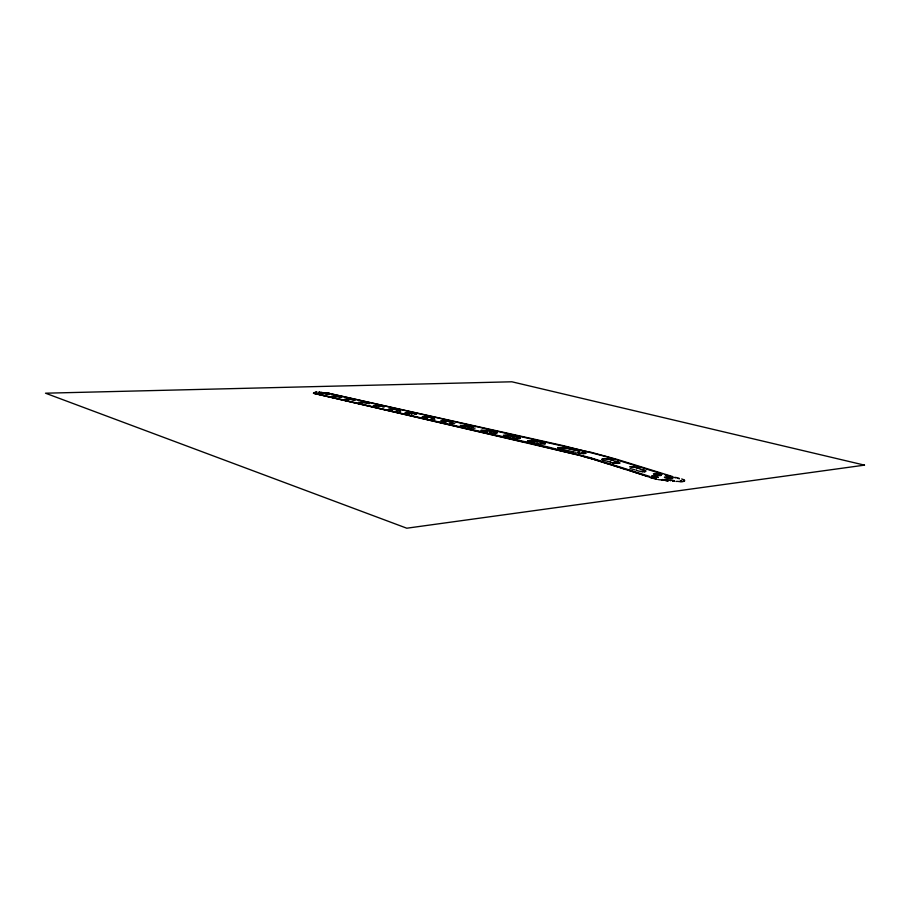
<?xml version="1.0" encoding="UTF-8"?>
<svg xmlns="http://www.w3.org/2000/svg" width="910" height="910" viewBox="0 0 910 910"><rect width="100%" height="100%" fill="white"/><g stroke="black" fill="none" stroke-linecap="round" stroke-linejoin="round"><path stroke-width="1.36" d="M684.593 480.867L684.513 481.015A10.806 2.002 8.4 0 1 684.4 481.117M528.721 441.259L537.435 441.634M482.107 430.623L490.41 430.976M619.778 463.236L615.126 463.247L615.752 463.326M461.165 425.834L469.276 426.187M389.389 409.443L390.674 409.25M373.942 405.928L374.829 405.758A6.154 0.978 5.9 0 1 375.568 405.758A7.871 1.251 5.9 0 1 378.867 405.928A6.575 1.046 5.9 0 1 380.721 406.133L381.267 406.247M585.881 453.362L585.176 453.498M651.492 476.066L658.362 477.397M557.716 447.538L564.917 447.777L579.602 450.985M684.036 481.117L683.99 481.128A9.236 1.706 8.4 0 1 682.216 481.413L681.215 481.447M527.629 440.69L532.885 440.69L538.663 441.907A4.436 0.762 7.1 0 1 540.745 442.635A4.914 0.853 7.1 0 1 541.7 442.863L542.133 442.931M503.48 435.196L508.883 435.219L514.662 436.47A4.072 0.694 6.9 0 1 516.197 436.936L516.516 437.13A5.119 0.876 6.9 0 1 517.38 437.335L517.756 437.38M559.309 448.152L566.782 448.346M545.101 444.069L540.654 444A6.12 1.058 7.1 0 1 538.834 443.739L538.709 443.716M481.14 430.1L489.239 430.566M454.807 423.446L454.045 423.56M460.244 425.345L468.047 425.778M440.633 420.886L448.334 421.307M422.24 416.689L428.883 416.951A4.914 0.808 6.2 0 1 429.838 417.121M681.362 480.685L681.135 480.742A7.234 1.342 8.4 0 1 680.828 480.787M404.961 412.742L412.059 413.106A4.664 0.762 6.1 0 1 412.548 413.197L415.347 414.118M388.65 409.022L395.611 409.375A4.266 0.682 6 0 1 395.93 409.443L398.58 410.194M373.248 405.507L379.481 405.758M324.062 392.699L325.484 392.824A28.369 4.209 5.5 0 0 327.714 393.086L563.392 445.684M602.158 458.845L602.295 458.822A5.403 0.967 7.7 0 1 602.67 458.788A5.335 0.955 7.7 0 1 603.011 458.765M358.688 402.186L365.251 402.516A3.97 0.626 5.8 0 1 365.752 402.607L367.959 403.244M319.922 393.564L321.674 393.473A10.499 1.615 5.5 0 1 322.777 393.484A4.823 0.739 5.5 0 1 325.587 393.689M644.337 471.789L644.439 471.778A4.402 0.808 8 0 1 643.768 471.789A4.334 0.796 8 0 1 642.392 471.698M344.89 399.046L351.328 399.353A3.731 0.58 5.7 0 1 351.806 399.445L353.717 399.934M331.82 396.055L340.26 396.953M319.399 393.222L325.462 393.507M400.639 411.229L396.294 411.013M602.602 458.788L602.67 458.788A5.085 0.91 7.7 0 1 603.614 458.754L603.762 458.754A6.006 1.081 7.7 0 1 611.133 459.925M505.687 435.446L506.278 435.412A5.835 1.001 6.9 0 1 512.626 436.015M682.09 481.617L682.159 481.617A9.339 1.729 8.4 0 0 683.478 481.458M584.482 453.578L582.775 453.51L583.992 453.578M681.761 481.64L681.567 481.64A9.782 1.809 8.4 0 1 680.93 481.652L680.726 481.652M629.572 466.796L630.107 466.796A5.619 1.024 8 0 1 630.744 466.796L631.221 466.819M315.076 392.164L315.406 392.153M360.121 402.459L366.537 402.902M407.327 412.958L408.215 412.981A8.372 1.365 6.1 0 1 410.603 413.14A7.769 1.263 6.1 0 1 411.786 413.254L412.378 413.333A3.538 0.569 6.1 0 1 413.345 413.515M315.998 392.142L317.146 392.199M316.066 392.142L316.646 392.153M680.714 481.652L680.248 481.629A31.497 5.756 8.3 0 1 679.452 481.595A40.95 7.439 8.2 0 1 678.655 481.561L678.883 481.367M318.762 392.221L319.455 392.312M677.711 481.31L677.074 481.47M656.645 477.659L656.69 477.659A3.742 0.694 8.2 0 1 653.391 477.079L651.492 476.362M319.08 392.244L319.342 392.255M604.285 458.515L605.195 458.583A5.881 1.058 7.7 0 1 607.254 458.856L611.327 459.721A5.403 0.967 7.7 0 1 611.713 459.823L613.351 460.312M676.562 481.435L675.903 481.39M631.62 466.853L632.587 466.932A6.666 1.217 8 0 1 636.647 467.592L639.628 468.445M674.173 480.594L673.457 480.537M325.484 392.824A27.914 4.141 5.5 0 0 328.135 393.029L328.521 393.075M673.878 481.253L673.229 481.208M582.718 453.521L579.738 453.146M673.286 481.015L672.661 480.969M672.899 481.174L674.356 481.094M671.114 480.366L672.638 480.491M328.18 393.04L328.863 393.131M672.479 480.48L673.264 480.537M670.408 480.787L670.784 480.332L668.793 480.173M668.122 480.116L665.255 479.832M325.063 392.87L323.88 392.756M668.44 480.798L667.826 480.742M323.641 392.733L322.527 392.563M616.115 463.361L618.8 463.383A6.074 1.092 7.8 0 0 616.252 461.711A5.779 1.035 7.8 0 0 615.217 461.484L614.864 461.415M668.213 480.594L667.485 480.719M582.059 453.453L580.899 453.316M667.667 480.537L666.928 480.662M667.258 480.696L667.849 480.548M322.026 392.506L321.264 392.438M667.292 480.503L666.473 480.616M666.928 480.469L665.858 480.548M321.002 392.415L322.151 392.585M666.564 480.423L665.745 480.537M320.752 392.381L320.502 392.358A4.994 0.762 5.5 0 0 319.922 392.301M666.188 480.389L665.176 480.48M664.857 480.241L664.22 480.378M664.584 480.218L663.765 480.321M663.424 480.287L663.993 480.15M535.114 442.851L533.749 442.658M663.037 479.581L662.378 479.49M662.241 480.15L662.946 480.025M662.707 479.991L662.059 480.116M661.934 480.105L661.297 479.809M409.602 414.141L408.272 413.936A3.856 0.626 6.1 0 1 407.885 413.857M427.268 418.19L426.494 418.077M446.048 422.49L444.66 422.274A3.776 0.626 6.4 0 1 444.091 422.172L442.385 421.785M466.079 427.086L464.623 426.858M487.498 431.988L486.611 431.863M510.328 437.221L507.905 436.811M325.746 393.723L326.781 393.893M338.27 396.555L339.35 396.749M430.896 418.941L431.26 418.987A4.63 0.762 6.3 0 0 434.912 419.226M660.455 479.911L658.51 479.604A7.871 1.467 8.2 0 1 658.021 479.513L657.828 479.479M609.256 461.643L608.415 461.507M449.756 423.275L450.268 423.343A4.709 0.785 6.4 0 0 453.783 423.582M614.796 463.224L612.566 462.792M334.402 396.965L333.902 396.885M347.734 400.025L347.085 399.911M575.552 452.259L573.243 451.815M361.679 403.221L360.929 403.096M376.478 406.622L375.671 406.474M641.516 469.594L640.583 469.446A7.064 1.285 8 0 0 638.524 468.388L637.25 467.967M392.233 410.217L391.721 410.137A3.708 0.592 6 0 1 391.22 410.046L391.232 410.046M469.617 427.848L470.515 427.984A4.869 0.819 6.6 0 0 473.53 428.223L473.632 428.212A3.56 0.592 6.6 0 0 475.156 428.075M533.681 442.647L531.861 442.305M379.595 405.78L380.005 405.849A4.163 0.66 5.9 0 1 380.516 405.951L382.837 406.622M583.105 452.145L581.899 451.94M614.534 463.19L613.454 462.962M486.361 431.818L485.758 431.715A4.755 0.808 6.7 0 1 485.269 431.613L485.144 431.59M634.998 469.81L630.095 468.536M325.552 393.529L326.121 393.632M469.287 427.791L469.128 427.768A3.845 0.648 6.6 0 1 468.65 427.666L468.525 427.643M513.376 437.926A4.743 0.808 6.9 0 0 513.911 438.028L513.979 438.04A5.551 0.955 6.9 0 0 514.457 438.12L514.969 438.199A5.619 0.967 6.9 0 0 517.164 438.438M579.488 453.1L577.338 452.634A4.675 0.83 7.5 0 1 576.951 452.52M608.289 461.484L603.956 460.369A7.36 1.319 7.7 0 1 603.091 460.062M490.774 432.728L490.752 432.716A4.266 0.728 6.7 0 1 490.206 432.614L489.887 432.546M464.555 426.847L464.589 426.847A4.584 0.762 6.5 0 1 463.975 426.733L463.759 426.676M579.329 453.078L578.453 452.896M615.854 461.484L614.409 461.325A6.597 1.183 7.7 0 0 612.453 460.312L611.247 459.925M640.674 469.48L641.186 469.583A6.324 1.16 8 0 1 644.906 470.766A6.609 1.206 8 0 1 645.327 471.38M538.208 443.614L537.253 443.409M583.082 451.963L585.915 452.941M656.736 479.263L655.917 479.081M567.885 448.539L577.293 450.655A20.566 3.663 7.4 0 1 579.852 451.258M430.043 417.155L433.069 418.134M448.607 421.364L451.906 422.399M468.411 425.846L471.846 426.87M493.629 431.943L493.686 431.954A5.312 0.899 6.7 0 1 494.483 432.136M613.238 462.94L612.737 462.837M489.546 430.635L491.957 431.329M396.851 409.773L395.463 409.557A7.883 1.263 6 0 0 390.902 409.25M425.129 417.826L425.357 417.872A4.129 0.671 6.2 0 0 425.903 417.974M407.566 413.788L406.304 413.504M463.702 426.665L462.2 426.324M563.415 445.695L606.981 456.843L659.227 473.052M327.714 393.086L586.37 451.394M655.826 479.07L655.211 478.922M326.28 393.666L327.634 394.098M320.001 393.712L320.855 393.905M332.514 396.578L333.413 396.783M345.698 399.604L346.653 399.82M359.598 402.789L360.61 403.016M374.294 406.156L375.352 406.406M389.833 409.727L390.959 409.989M423.787 417.519L425.061 417.804M483.358 431.181L484.905 431.533M506.005 436.379L507.666 436.754M530.496 441.987L531.724 442.271M573.209 451.804L560.776 448.937M431.715 417.531L432.83 417.895M381.882 406.258L382.678 406.508M397.534 409.796L398.421 410.08M414.118 413.549L415.108 413.868M339.771 396.726L340.363 396.908M353.615 399.979L351.112 399.501A5.255 0.819 5.7 0 0 346.198 399.308M367.083 402.902L367.799 403.13M524.615 442.01L579.397 455.409M314.257 393.495L523.5 441.953M678.109 478.433L677.529 478.285M588.508 451.576L616.696 459.277L672.706 476.59M586.529 451.428L587.86 451.758M679.156 478.273L678.382 478.08M654.961 478.865L654.597 478.774A7.132 1.331 8.2 0 1 654.119 478.637L650.752 477.636M677.154 477.773L675.47 477.329M675.812 477.852L673.639 477.284M560.025 448.755L557.716 447.947M612.055 462.667L611.463 462.496M574.904 454.01L589.737 458.299M574.904 454.226L313.518 393.177L548.571 447.117L591.011 457.878M529.472 441.737L529.085 441.634M678.61 478.558L679.463 478.796M579.238 455.159L591.807 458.902M670.477 476.419L667.178 475.475M590.692 457.787L649.717 476.453M589.794 458.105L594.935 459.63M666.541 475.293L665.892 475.1M655.484 478.194L651.298 476.942M654.768 474.838L655.12 474.94A3.867 0.717 8.2 0 0 660.785 475.509A4.334 0.796 8.2 0 0 658.396 474.03A4.038 0.739 8.2 0 0 657.361 473.848L657.111 473.814A3.686 0.682 8.2 0 0 656.224 473.712M653.915 478.364L650.525 477.568M665.733 475.054L665.096 474.861M591.841 458.708L594.219 459.413M595.151 459.686L612.339 465.26M594.162 459.607L606.686 463.474M650.195 477.477L649.274 476.976M662.469 474.064L659.284 473.063M648.648 476.783L645.69 476.078M528.664 441.509L527.652 441.111M504.356 435.947L503.469 435.583M647.51 476.43L617.742 466.773M606.868 463.531L609.791 464.453M609.95 464.282L613.977 465.784M481.834 430.783L481.174 430.521M612.487 465.09L616.718 466.671M614.113 465.613L625.625 469.549M645.008 475.634L645.816 475.885M681.658 478.967L681.863 479.035A7.485 1.388 8.4 0 1 682.25 479.161A11.113 2.059 8.4 0 1 682.728 479.331A12.49 2.321 8.4 0 1 682.989 479.433L683.251 479.536M616.787 466.466L617.606 466.728M644.553 475.486L637.956 473.348M627.001 469.776L630.948 471.061M635.999 472.711L637.239 473.109M544.351 443.227L545.17 443.579M631.187 471.141L635.635 472.586M327.873 394.269L328.26 394.417A5.096 0.785 5.5 0 1 329.124 394.61M340.579 397.158L340.943 397.295A5.096 0.785 5.6 0 1 341.819 397.488M353.922 400.173L354.297 400.32A5.039 0.785 5.7 0 1 355.184 400.514M368.015 403.38L368.391 403.517A4.96 0.785 5.8 0 1 369.278 403.721M602.852 459.971L602.704 459.903A9.316 1.661 7.7 0 1 601.692 459.482M636.556 470.334L636.636 470.368A6.086 1.115 8 0 1 636.158 470.129M313.415 393.154L314.03 393.427M610.041 461.984L610.303 462.098A6.632 1.194 7.8 0 0 610.564 462.2L610.712 462.257A6.734 1.206 7.8 0 0 610.997 462.348L610.894 462.291A6.199 1.115 7.8 0 1 610.599 462.178A6.415 1.149 7.8 0 1 610.201 462.018M684.32 480.082L684.434 480.15A5.346 0.99 8.4 0 1 684.604 480.355L684.627 480.4M398.625 410.285L398.978 410.455A4.664 0.751 6 0 1 399.911 410.672M382.871 406.713L383.269 406.895A4.618 0.739 5.9 0 1 384.168 407.1M471.971 426.961L471.926 426.915A4.982 0.83 6.5 0 0 471.63 426.676M619.881 462.86L618.584 462.166A5.835 1.046 7.8 0 0 616.639 461.643M319.99 393.7A3.742 0.569 5.5 0 1 319.41 393.552M468.172 427.563A3.674 0.614 6.5 0 1 467.808 427.484M520.338 438.324A4.084 0.705 6.9 0 1 517.21 438.449M517.483 437.107A4.084 0.705 6.9 0 1 520.395 437.972M513.968 438.028A4.254 0.728 6.9 0 1 511.898 437.562M654.745 474.827A4.709 0.864 8.2 0 1 654.017 474.576M653.403 473.803A3.924 0.717 8.2 0 1 656.292 473.7M666.552 477.011A4.209 0.785 8.3 0 1 672.683 478.148M672.251 478.683A4.141 0.762 8.3 0 1 666.052 478.125A4.141 0.762 8.3 0 1 665.87 476.885A5.858 1.081 8.3 0 1 670.465 477.613M642.824 469.844A5.756 1.058 8 0 1 646.089 471.096M645.361 471.71A5.005 0.91 8 0 1 644.849 471.767M642.403 471.733A5.96 1.092 8 0 1 636.784 470.379M491.013 432.762A4.903 0.83 6.7 0 1 489.739 432.512M496.792 433.069A3.833 0.648 6.7 0 1 494.756 433.16A5.369 0.91 6.7 0 1 491.263 432.796M494.414 431.875A3.833 0.648 6.7 0 1 494.926 431.966M496.689 432.443A3.833 0.648 6.7 0 1 496.905 432.546M683.33 479.57A9.202 1.706 8.4 0 1 683.945 479.854M684.138 481.265A9.191 1.706 8.4 0 1 683.933 481.344M540.574 442.51A4.743 0.819 7.1 0 1 542.804 442.84M543.645 443.034A4.129 0.717 7.1 0 1 544.043 443.136L544.316 443.341A4.163 0.717 7.1 0 1 544.851 443.488M537.105 443.363A4.311 0.751 7.1 0 1 536.513 443.193M681.476 480.662A7.451 1.376 8.4 0 1 680.316 480.833M333.003 396.339A5.13 0.796 5.6 0 1 337.997 396.533M584.652 452.486A4.755 0.842 7.5 0 1 585.176 452.634M652.641 475.941A5.073 0.944 8.2 0 1 655.871 476.544M655.871 476.544A5.437 1.012 8.2 0 1 657.987 477.261A4.47 0.83 8.2 0 1 658.283 477.454M661.092 475.168A5.198 0.955 8.2 0 0 658.76 474.258A4.869 0.899 8.2 0 0 658.158 474.121A5.051 0.933 8.2 0 0 655.075 473.632M670.511 477.636A4.789 0.887 8.3 0 1 672.695 478.341M319.603 392.324A3.947 0.603 5.5 0 1 320.07 392.369M630.835 466.784A6.268 1.137 8 0 1 637.182 467.979M496.894 433.012A3.72 0.637 6.7 0 1 494.767 433.16M491.946 431.329A3.924 0.66 6.7 0 1 493.152 431.67M423.013 417.133A4.197 0.694 6.2 0 1 425.573 416.951A8.418 1.388 6.2 0 1 429.099 417.189L429.6 417.246A3.89 0.637 6.2 0 1 430.851 417.485M445.058 421.148A8.702 1.445 6.4 0 1 447.538 421.375M447.959 421.432A4.232 0.705 6.4 0 1 449.46 421.694M441.464 421.341A4.277 0.705 6.4 0 1 444.478 421.159M405.701 413.185A3.583 0.58 6.1 0 1 407.248 412.992M472.233 427.086A4.072 0.682 6.6 0 1 473.166 427.302M452.179 422.536A4.288 0.717 6.4 0 1 453.123 422.74M433.365 418.27A4.413 0.728 6.2 0 1 434.298 418.475M415.677 414.255A4.505 0.728 6.1 0 1 416.598 414.459M496.303 432.455A4.675 0.796 6.7 0 1 496.78 432.58M504.959 435.549A4.322 0.739 6.9 0 1 505.562 435.469M411.991 414.676A4.175 0.682 6.1 0 1 411.513 414.573M864.5 465.135L406.781 528.21L45.5 393.2L511.886 381.79L864.5 465.135"/></g></svg>
